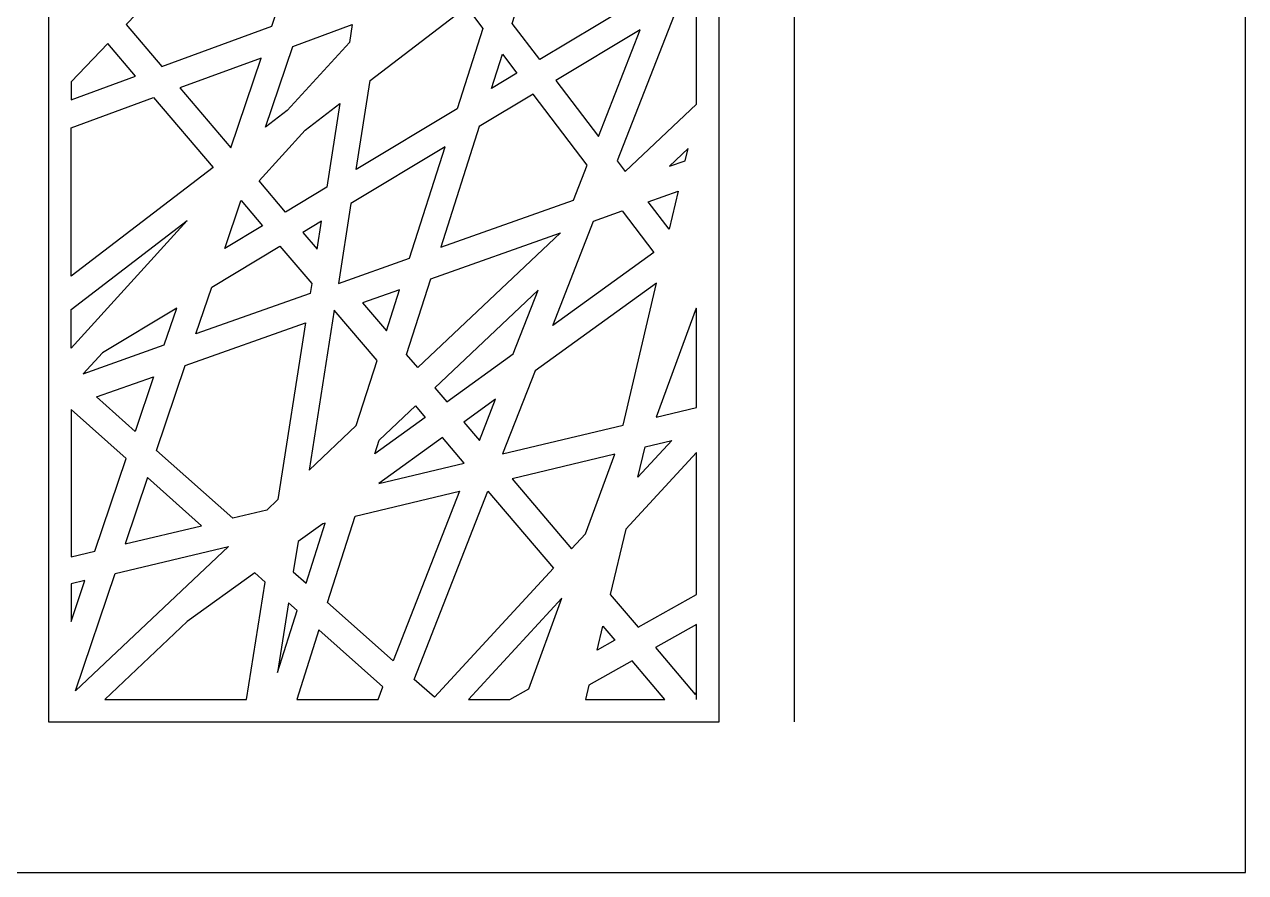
# Model space of a CAD drawing. Extents: x 1690 to 4866, y -39 to 2587.
# Drawn here: x 3246 to 4866, y -39 to 1087 of the extents above; entities that cross this region are included whole.
import ezdxf

# ---------------------------------------------------------------- set-up
doc = ezdxf.new("R2010")
doc.units = 0
doc.layers.add('LAYER_1', color=1, linetype='CONTINUOUS')

msp = doc.modelspace()

# ---------------------------------------------------------------- linework, layer by layer
at = {"layer": 'LAYER_1'}
msp.add_line((4268, 160.6), (4268, 2115.6), dxfattribs=at)
for points in [[(1690, -39.4), (4866.3, -39.4), (4866.3, 2587.2), (1690, 2587.2)], [(4168, 160.6), (4168, 2115.6), (3278, 2115.6), (3278, 160.6)], [(3659.7, 1336.9), (3643.4, 1358.2), (3381.3, 1086.5), (3428.5, 1030.9), (3574.6, 1084.5)], [(4084, 1132.8), (3929.9, 1040.3), (3893.4, 1088.1), (3920.8, 1174.3), (4130.3, 1251.2)], [(4138, 980.6), (4138, 1124.4), (4112.2, 1109), (4032.6, 905.5), (4043.4, 891.3)], [(3705, 1012.3), (3832.6, 1110.1), (3854.5, 1081.4), (3820.4, 974.5), (3686.5, 894)], [(3595, 972.2), (3566.2, 950.1), (3602.4, 1057.5), (3681.1, 1086.4), (3677.4, 1062.7)], [(4063.1, 1079.5), (3951.2, 1012.3), (4007.8, 938)], [(3308, 1010.5), (3308, 986.7), (3393.5, 1018.1), (3356.9, 1061.2)], [(3520.1, 923), (3560.3, 1042), (3452.6, 1002.5)], [(3880.4, 1047.4), (3899.7, 1022.1), (3865.8, 1001.8)], [(3308, 752.4), (3308, 949.4), (3417.6, 989.6), (3496.5, 896.7)], [(3849.7, 951.3), (3798.7, 791), (3974.7, 853.3), (3992.9, 899.9), (3921, 994.1)], [(3618.7, 946.3), (3664.7, 981.5), (3647.4, 870.5), (3592.6, 837.6), (3557.5, 879)], [(3804.3, 924), (3679.4, 849), (3662.8, 742.9), (3757.3, 776.3)], [(4101.9, 898.4), (4123, 905.8), (4126.7, 921.8)], [(4073.9, 851.3), (4113.4, 865.3), (4101.6, 815)], [(3533.3, 852.4), (3533.7, 852.9), (3562.2, 819.4), (3511.9, 789.2)], [(3308, 708.3), (3462.2, 826.4), (3308, 657)], [(4039.3, 839.1), (4081.4, 783.8), (3947.2, 686.9), (4001.4, 825.7)], [(3634.5, 788.3), (3640.3, 825.5), (3615.5, 810.6)], [(3957.5, 810.1), (3768, 631.1), (3753.2, 648.4), (3785.3, 749.1)], [(3494.7, 738), (3585.1, 792.3), (3627.3, 742.6), (3625.3, 729.6), (3473.7, 675.9)], [(3726.5, 679.9), (3743.9, 734.5), (3694.9, 717.1)], [(3806.6, 585.6), (3894.8, 649.2), (3928, 734.1), (3790.6, 604.3)], [(3923.7, 626.8), (3880.5, 516.6), (4040.4, 554.8), (4084.7, 743)], [(3448.3, 710.1), (3349.7, 650.9), (3324.3, 623), (3431.8, 661.1)], [(3624.1, 495.1), (3686.4, 554), (3714, 640.5), (3657.3, 707.4)], [(4138, 709.6), (4137.5, 710.2), (4084.5, 565.3), (4138, 578.1)], [(3459.5, 633.7), (3619.2, 690.3), (3582.5, 455.9), (3567.7, 441.9), (3522.8, 431.2), (3421.5, 521.2)], [(3393.1, 546.4), (3341.8, 592.1), (3417.6, 618.9)], [(3829.3, 558.8), (3849.9, 534.5), (3871.3, 589.1)], [(3308, 575.3), (3308, 379.9), (3339.5, 387.4), (3381, 510.4)], [(3717, 534.8), (3765.2, 580.3), (3778.1, 565), (3711.3, 516.8)], [(3716.5, 477.4), (3829.5, 504.4), (3800.8, 538.2)], [(4060.1, 485.6), (4069.6, 525.8), (4105, 534.2)], [(3990.6, 410.3), (4029.3, 516.1), (3893.1, 483.6), (3972.2, 390.5)], [(4138, 330), (4138, 518.3), (4043.9, 416.4), (4023.5, 330), (4060.5, 286.4)], [(3379.7, 397), (3481.3, 421.2), (3409.4, 485.1)], [(3684.9, 433.9), (3823.6, 467), (3735.5, 242), (3648.4, 319.4)], [(3861.2, 467.2), (3948.3, 364.6), (3790.2, 193.4), (3763.4, 217.2)], [(3641.9, 423.6), (3609.2, 400), (3602.9, 359.9), (3619.8, 344.9), (3645.1, 424.4)], [(3516.8, 393.7), (3313.9, 202.1), (3366.5, 357.8)], [(3541, 190.6), (3565.4, 346.4), (3551.7, 358.6), (3462, 293.8), (3352.7, 190.6)], [(3308, 294), (3326.3, 348.3), (3308, 343.9)], [(3890.3, 190.6), (3915.4, 204.8), (3959.4, 325), (3835.3, 190.6)], [(3582, 226.4), (3608.2, 308.4), (3596.5, 318.8)], [(3715.5, 190.6), (3721.9, 207.2), (3636.8, 283), (3607.4, 190.6)], [(4013.6, 287.7), (4029.5, 269), (4006.1, 255.8)], [(4096, 190.6), (4052.5, 241.8), (3995.2, 209.5), (3990.8, 190.6)]]:
    msp.add_lwpolyline(points, close=True, dxfattribs=at)
msp.add_lwpolyline([(4138, 190.6), (4138, 289.9), (4083.6, 259.3), (4136.3, 197.2), (4138, 200.7)], dxfattribs=at)

doc.saveas('drawing.dxf')
